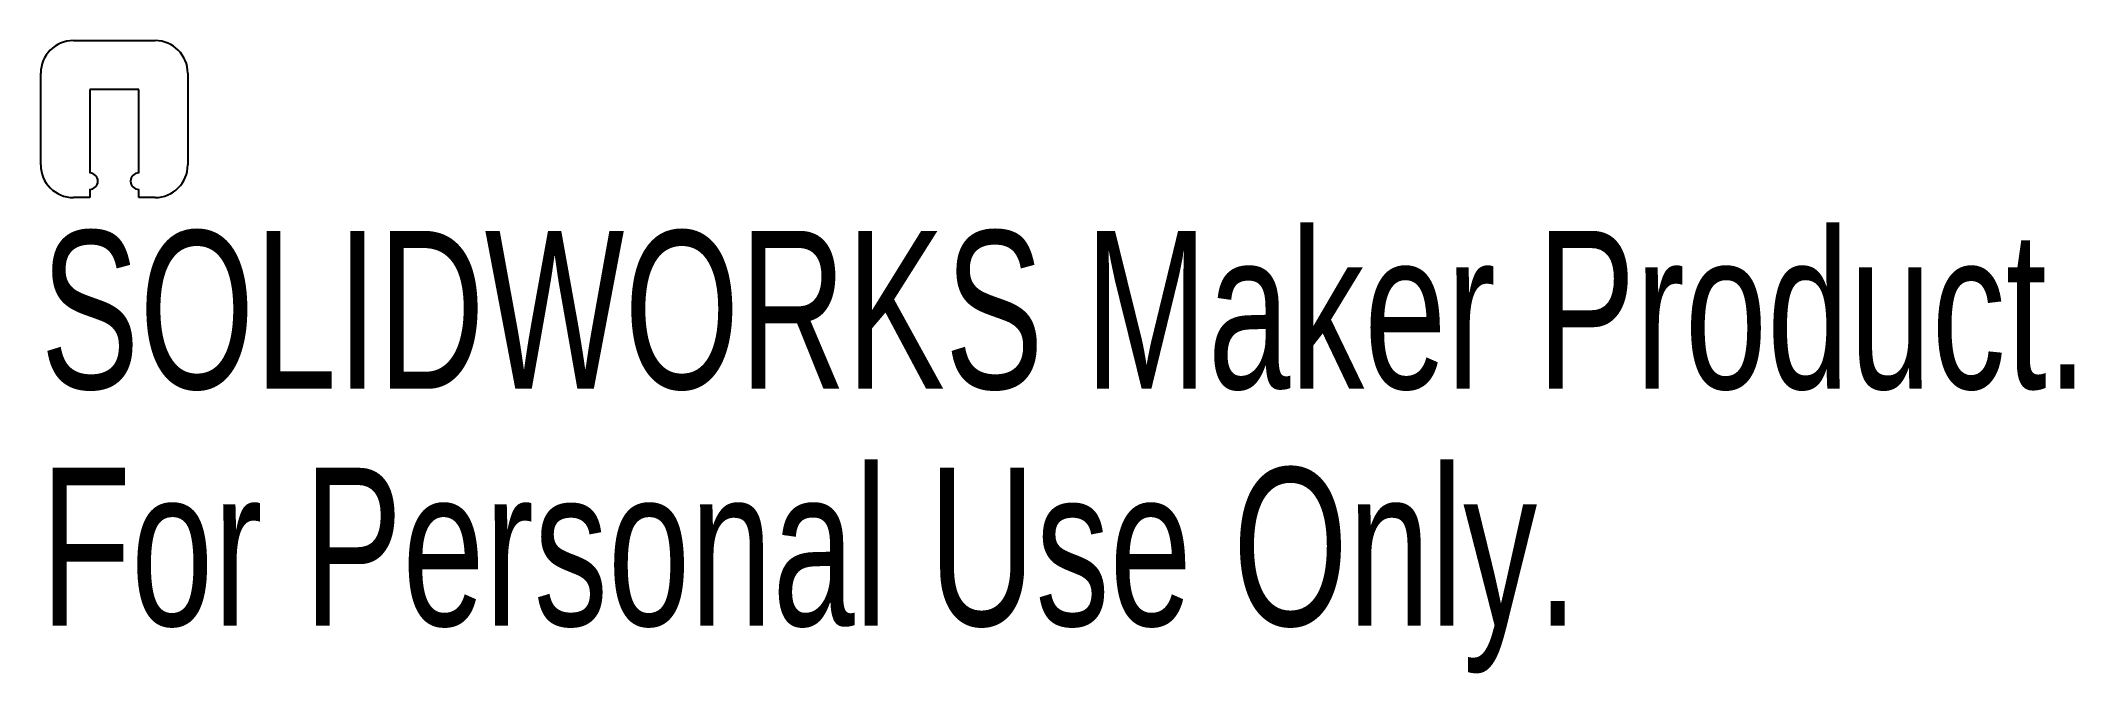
# Model space of a CAD drawing. Header units: millimetres. Extents: x 18.1 to 80.2, y -43.3 to -23.9.
import ezdxf

# ---------------------------------------------------------------- set-up
doc = ezdxf.new("R2010")
doc.units = ezdxf.units.MM
doc.styles.add('SLDTEXTSTYLE0', font='TXT', dxfattribs={"width": 0.7})

msp = doc.modelspace()

# ---------------------------------------------------------------- linework, layer by layer
at = {"color": 7, "linetype": 'Continuous', "lineweight": 25}
for p, q in [((19.05, -23.9), (21.55, -23.9)), ((18.05, -27.7), (18.05, -24.9)), ((19.55, -25.4), (19.55, -27.95)), ((21.05, -25.4), (19.55, -25.4)), ((21.05, -27.95), (21.05, -25.4)), ((22.55, -24.9), (22.55, -27.7)), ((19.55, -28.45), (19.55, -28.7)), ((21.05, -28.7), (21.05, -28.45)), ((19.55, -28.7), (19.05, -28.7)), ((21.55, -28.7), (21.05, -28.7))]:
    msp.add_line(p, q, dxfattribs=at)
for centre, radius, start, end in [((19.05, -24.9), 1, 90, 180), ((21.55, -24.9), 1, 0, 90), ((19.05, -27.7), 1, 180, 270), ((19.55, -28.2), 0.25, 270, 90), ((21.05, -28.2), 0.25, 90, 270), ((21.55, -27.7), 1, 270, 0)]:
    msp.add_arc(centre, radius, start, end, dxfattribs=at)

# ---------------------------------------------------------------- texts
at = {"color": 7, "linetype": 'Continuous', "char_height": 4.83362, "attachment_point": 1, "style": 'SLDTEXTSTYLE0'}
for s, insert in [('SOLIDWORKS Maker Product.', (18.05, -29.72)), ('For Personal Use Only.', (18.05, -36.97))]:
    msp.add_mtext(s, dxfattribs=dict(at, insert=insert))

doc.saveas('drawing.dxf')
